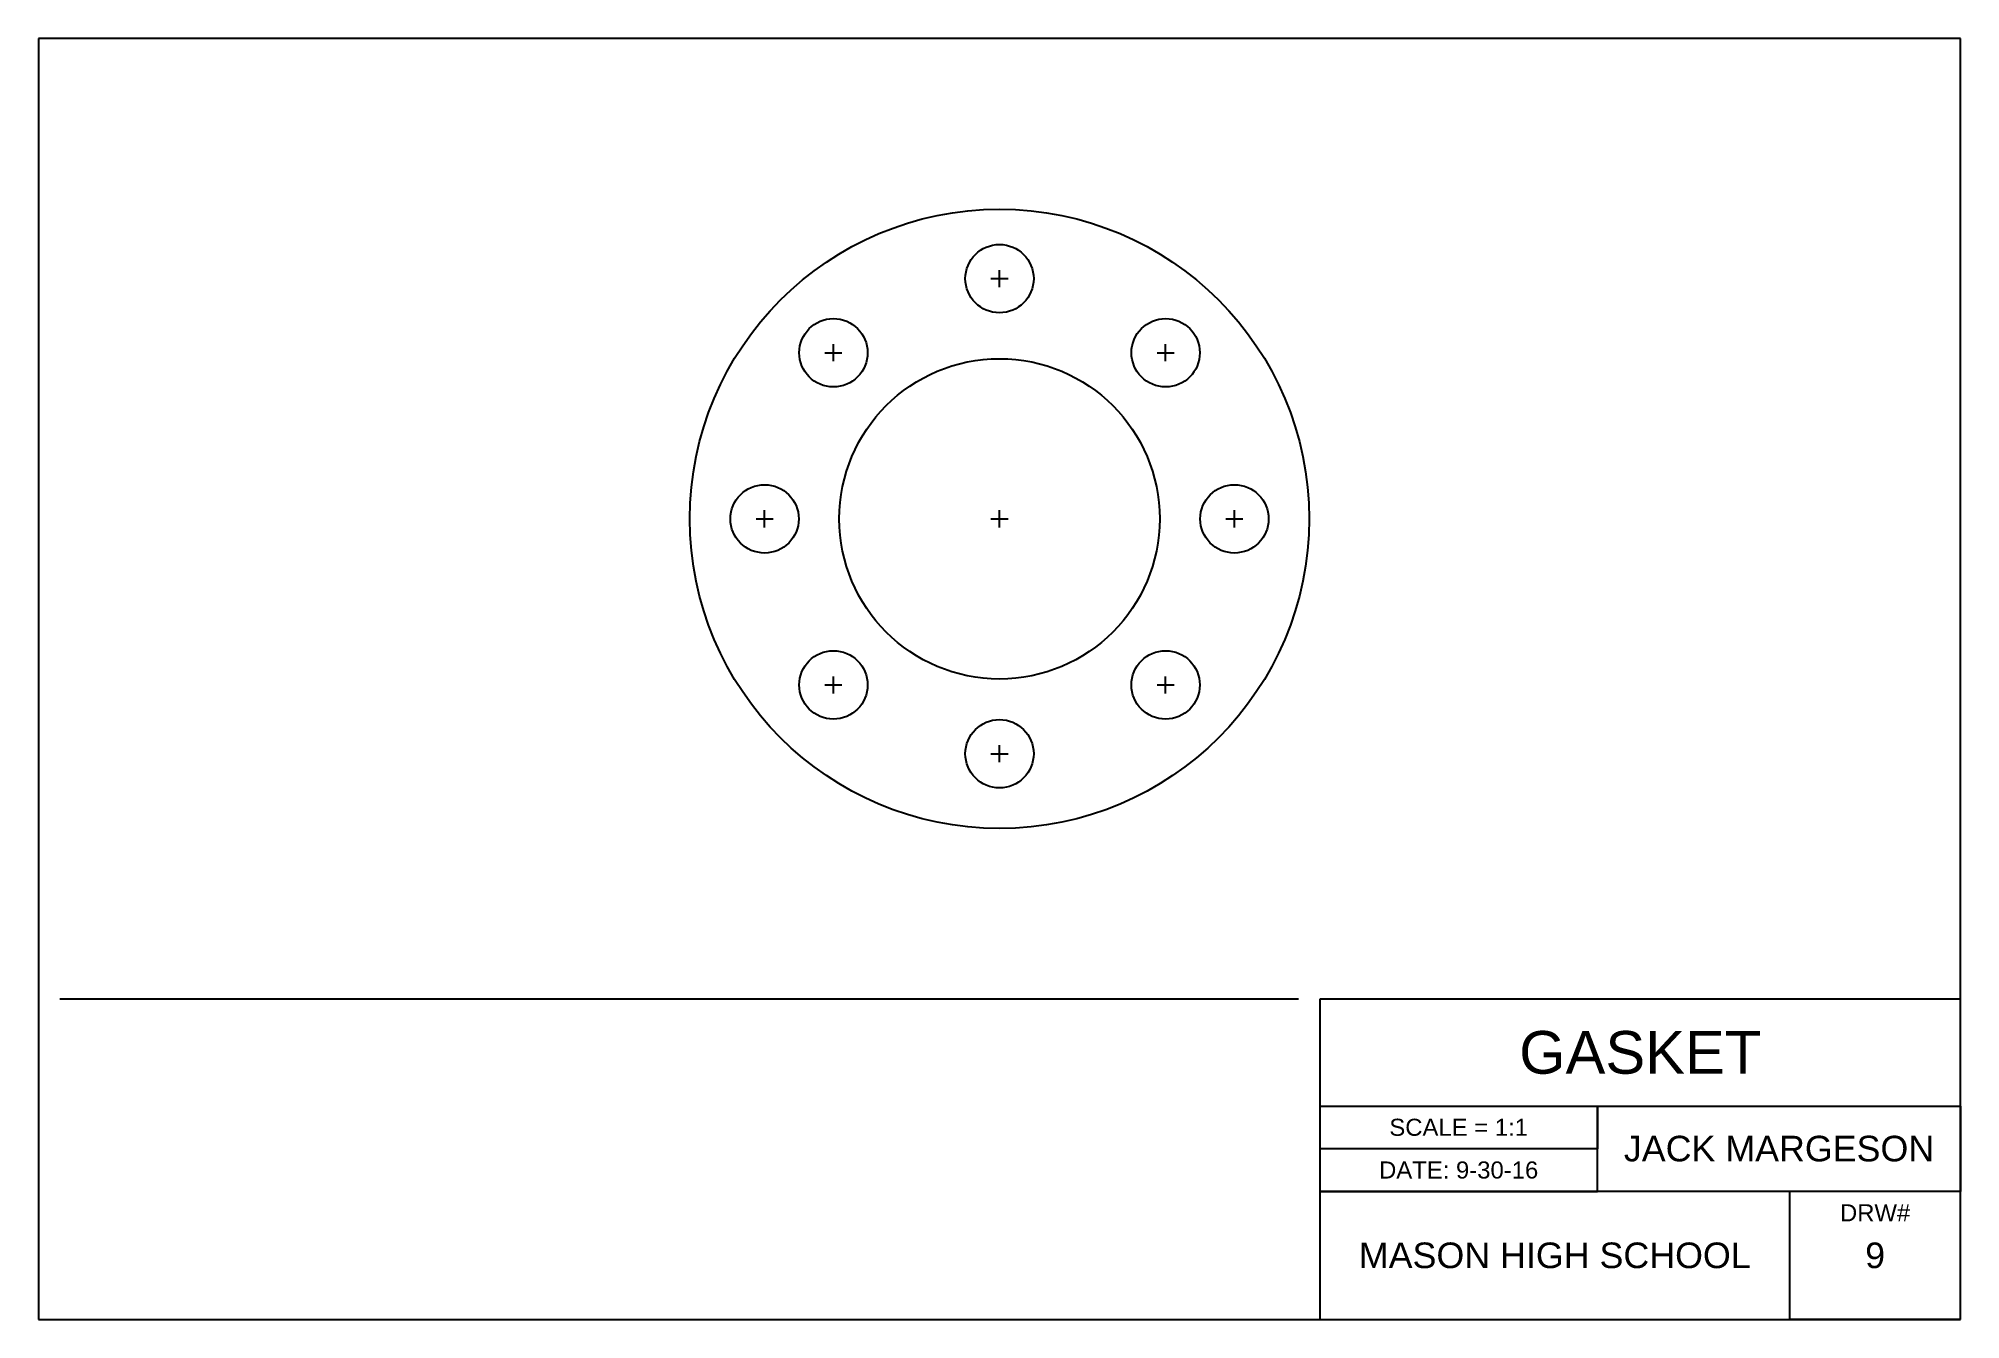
# Model space of a CAD drawing. Header units: millimetres. Extents: x 0 to 450, y 0 to 300.
import ezdxf

# ---------------------------------------------------------------- set-up
doc = ezdxf.new("R2010")
doc.units = ezdxf.units.MM
doc.styles.get("Standard").update_dxf_attribs({"font": 'arial.ttf'})

msp = doc.modelspace()

# ---------------------------------------------------------------- linework, layer by layer
for p, q in [((450, 300), (0, 300)), ((0, 300), (0, 0)), ((450, 0), (450, 300)), ((295, 75), (5, 75)), ((450, 75), (300, 75)), ((300, 75), (300, 0)), ((300, 75), (300, 50)), ((450, 0), (450, 75)), ((300, 50), (450, 50)), ((365, 30), (365, 50)), ((365, 50), (365, 40)), ((450, 50), (450, 30)), ((365, 40), (300, 40)), ((450, 30), (300, 30)), ((300, 30), (365, 30)), ((410, 0), (410, 30)), ((0, 0), (450, 0)), ((450, 0), (410, 0))]:
    msp.add_line(p, q)
at = {"color": 3}
for p, q in [((223, 243.75), (227, 243.75)), ((225, 241.75), (225, 245.75)), ((184.11, 226.39), (188.11, 226.39)), ((186.11, 224.39), (186.11, 228.39)), ((261.9, 226.4), (265.9, 226.4)), ((263.9, 224.4), (263.9, 228.4)), ((170, 185.5), (170, 189.5)), ((225, 185.5), (225, 189.5)), ((280, 185.5), (280, 189.5)), ((168, 187.5), (172, 187.5)), ((223, 187.5), (227, 187.5)), ((278, 187.5), (282, 187.5)), ((184.11, 148.61), (188.11, 148.61)), ((186.11, 146.61), (186.11, 150.61)), ((261.89, 148.61), (265.89, 148.61)), ((263.89, 146.61), (263.89, 150.61)), ((223, 132.5), (227, 132.5)), ((225, 130.5), (225, 134.5))]:
    msp.add_line(p, q, dxfattribs=at)
for centre, radius in [((225, 187.5), 72.5), ((225, 243.75), 8), ((186.11, 226.39), 8), ((263.9, 226.4), 8), ((225, 187.5), 37.5), ((170, 187.5), 8), ((280, 187.5), 8), ((186.11, 148.61), 8), ((263.89, 148.61), 8), ((225, 132.5), 8)]:
    msp.add_circle(centre, radius)

# ---------------------------------------------------------------- texts
for s, width, insert, char_height, attachment_point in [('GASKET', 150, (375, 62.5), 10, 5), ('SCALE = 1:1', 65, (332.5, 45), 4, 5), ('JACK MARGESON', 85, (407.5, 40), 6, 5), ('DATE: 9-30-16', 65, (332.5, 35), 4, 5), ('DRW#', 40, (430, 27), 4, 2), ('MASON HIGH SCHOOL', 110, (355, 15), 6, 5), ('9', 40, (430, 15), 6, 5)]:
    msp.add_mtext_dynamic_manual_height_columns(s, width=width, gutter_width=12.5, heights=[0], dxfattribs=dict(insert=insert, char_height=char_height, attachment_point=attachment_point))

doc.saveas('drawing.dxf')
